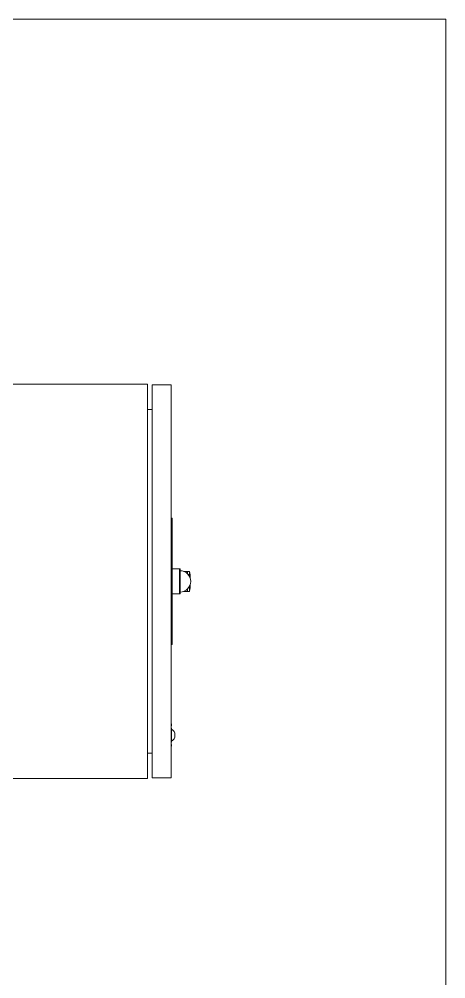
# Model space of a CAD drawing. Units: millimetres at full size. Extents: x -5218 to 5218, y -4308 to 3712.
# Drawn here: x -3350 to -2809, y -1569 to -352 of the extents above; entities that cross this region are included whole.
import ezdxf

# ---------------------------------------------------------------- set-up
doc = ezdxf.new("R2010")
doc.units = ezdxf.units.MM
doc.header["$LTSCALE"] = 1.2
doc.layers.add('0-0_Defpoints', color=3, linetype='Continuous', lineweight=9)
doc.layers.add('0-1_01_外形線', color=134, linetype='Continuous', lineweight=9)

msp = doc.modelspace()

# ---------------------------------------------------------------- linework, layer by layer
at = {"layer": '0-0_Defpoints'}
msp.add_lwpolyline([(-2808.917, -352.378), (-2808.917, -3712.287), (-5168.518, -3712.287), (-5168.518, -352.378)], close=True, dxfattribs=at)
at = {"layer": '0-1_01_外形線'}
for p, q in [((-3397.584, -815.209), (-3232.084, -815.209)), ((-3232.084, -815.209), (-3187.584, -815.209)), ((-3187.584, -1146.669), (-3187.584, -815.209)), ((-3181.584, -816.209), (-3157.584, -816.209)), ((-3181.584, -1146.564), (-3181.584, -816.209)), ((-3157.584, -1146.146), (-3157.584, -816.209)), ((-3187.584, -847.209), (-3181.584, -847.209)), ((-3157.584, -985.209), (-3156.084, -985.209)), ((-3156.084, -1145.209), (-3156.084, -985.209)), ((-3156.084, -1049.209), (-3146.084, -1049.209)), ((-3147.084, -1049.209), (-3147.084, -1081.209)), ((-3146.084, -1049.209), (-3146.084, -1081.209)), ((-3141.473, -1052.521), (-3136.578, -1052.521)), ((-3136.578, -1052.521), (-3136.578, -1055.623)), ((-3135.739, -1056.536), (-3134.084, -1056.536)), ((-3156.084, -1081.209), (-3146.084, -1081.209)), ((-3141.473, -1077.897), (-3134.084, -1077.897)), ((-3136.578, -1077.897), (-3136.578, -1074.794)), ((-3134.084, -1077.897), (-3134.084, -1071.393)), ((-3187.584, -1146.669), (-3187.584, -1315.208)), ((-3181.584, -1146.564), (-3181.584, -1314.208)), ((-3157.584, -1145.209), (-3156.084, -1145.209)), ((-3157.584, -1146.146), (-3157.584, -1314.208)), ((-3157.084, -1269.208), (-3157.084, -1251.208)), ((-3187.584, -1283.208), (-3181.584, -1283.208)), ((-3402.584, -1315.208), (-3187.584, -1315.208)), ((-3181.584, -1314.208), (-3157.584, -1314.208))]:
    msp.add_line(p, q, dxfattribs=at)
msp.add_lwpolyline([(-3136.578, -1052.521), (-3134.084, -1052.521), (-3134.084, -1059.024)], dxfattribs=at)
for centre, radius, start, end in [((-3146.084, -1065.209), 13.5, 270, 90), ((-3214.076, -1065.209), 80.992, 2.81076, 9.01289), ((-3214.076, -1065.209), 80.992, 350.98711, 357.18924), ((-3161.334, -1247.208), 4.25, 331.92751, 28.07249), ((-3161.584, -1260.208), 9, 300, 60), ((-3161.334, -1273.208), 4.25, 331.92751, 28.07249)]:
    msp.add_arc(centre, radius, start, end, dxfattribs=at)

doc.saveas('drawing.dxf')
